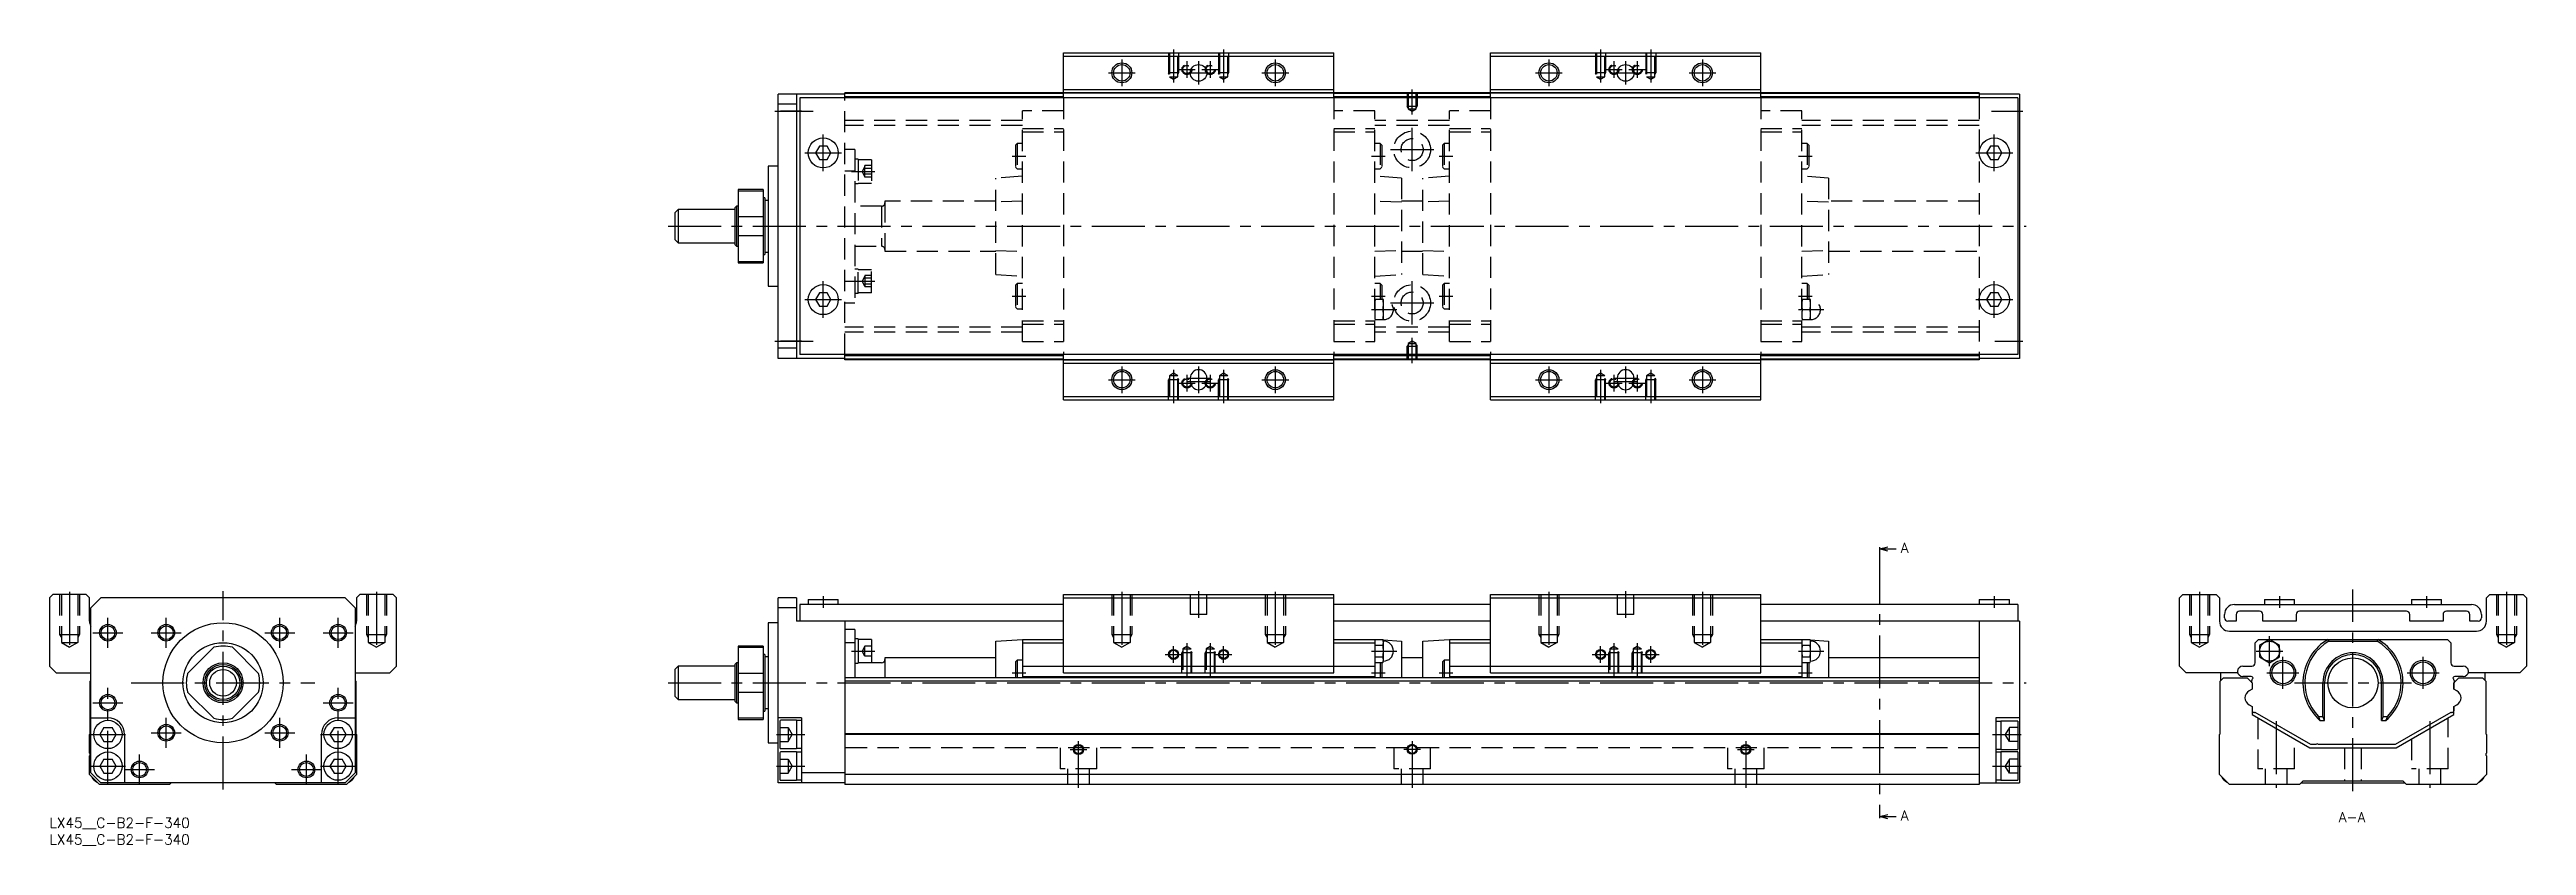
# Model space of a CAD drawing. Extents: x 0 to 742, y -8 to 230.
import ezdxf

# ---------------------------------------------------------------- set-up
doc = ezdxf.new("R2010")
doc.units = 0
doc.header["$LTSCALE"] = 0.5
doc.linetypes.add('CENTER', pattern=[50.8, 31.75, -6.35, 6.35, -6.35])
doc.linetypes.add('DASHED', pattern=[19.05, 12.7, -6.35])
for name, color, linetype in [('MSM_CENTER', 1, 'CENTER'), ('MSM_CONTINUOUS', 7, 'CONTINUOUS'), ('MSM_DASHED', 4, 'DASHED'), ('MSM_NARROW', 5, 'CONTINUOUS'), ('MSM_PART_NUMBER', 7, 'CONTINUOUS')]:
    doc.layers.add(name, color=color, linetype=linetype)
doc.styles.get("Standard").update_dxf_attribs({"font": 'txt.shx', "height": 3, "bigfont": 'bigfont.shx'})

# ---------------------------------------------------------------- blocks, each defined once
blk = doc.blocks.new('*U2')
at = {"layer": 'MSM_PART_NUMBER'}
blk.add_text('LX45__C-B2-F-340', height=3, dxfattribs=at).set_placement((0, -3))
blk = doc.blocks.new('*U3')
at = {"layer": 'MSM_PART_NUMBER'}
blk.add_text('LX45__C-B2-F-340', height=3, dxfattribs=at).set_placement((0, -8))

msp = doc.modelspace()

# ---------------------------------------------------------------- linework, layer by layer
at = {"layer": 'MSM_CENTER'}
for p, q in [((336.9, 230.38), (336.9, 220.47)), ((351.9, 230.38), (351.9, 220.47)), ((464.9, 230.38), (464.9, 220.47)), ((479.9, 230.38), (479.9, 220.47)), ((317.4, 223.38), (325.4, 223.38)), ((321.4, 227.38), (321.4, 219.38)), ((338.4, 224.38), (343.4, 224.38)), ((340.9, 226.88), (340.9, 221.88)), ((340.9, 223.38), (347.9, 223.38)), ((344.4, 226.88), (344.4, 219.88)), ((345.4, 224.38), (350.4, 224.38)), ((347.9, 226.88), (347.9, 221.88)), ((363.4, 223.38), (371.4, 223.38)), ((367.4, 227.38), (367.4, 219.38)), ((445.4, 223.38), (453.4, 223.38)), ((449.4, 227.38), (449.4, 219.38)), ((466.4, 224.38), (471.4, 224.38)), ((468.9, 226.88), (468.9, 221.88)), ((468.9, 223.38), (475.9, 223.38)), ((472.4, 226.88), (472.4, 219.88)), ((473.4, 224.38), (478.4, 224.38)), ((475.9, 226.88), (475.9, 221.88)), ((491.4, 223.38), (499.4, 223.38)), ((495.4, 227.38), (495.4, 219.38)), ((408.4, 210.87), (408.4, 218.38)), ((217.4, 211.88), (228.9, 211.88)), ((582.07, 211.88), (591.4, 211.88)), ((231.9, 193.88), (231.9, 204.88)), ((408.4, 193.88), (408.4, 206.88)), ((582.9, 193.88), (582.9, 204.88)), ((226.4, 199.38), (237.4, 199.38)), ((240.4, 193.83), (247.4, 193.83)), ((288.5, 198.38), (292.6, 198.38)), ((396.2, 198.38), (400.3, 198.38)), ((401.9, 200.38), (414.9, 200.38)), ((416.5, 198.38), (420.6, 198.38)), ((524.2, 198.38), (528.3, 198.38)), ((577.4, 199.38), (588.4, 199.38)), ((185.4, 177.38), (592.4, 177.38)), ((231.9, 149.88), (231.9, 160.88)), ((240.4, 160.92), (247.4, 160.92)), ((288.5, 156.38), (292.6, 156.38)), ((396.2, 156.38), (400.3, 156.38)), ((408.4, 147.88), (408.4, 160.88)), ((416.5, 156.38), (420.6, 156.38)), ((524.2, 156.38), (528.3, 156.38)), ((582.9, 149.88), (582.9, 160.88)), ((226.4, 155.38), (237.4, 155.38)), ((396.2, 152.38), (403.8, 152.38)), ((401.9, 154.38), (414.9, 154.38)), ((524.2, 152.38), (531.8, 152.38)), ((577.4, 155.38), (588.4, 155.38)), ((217.4, 142.88), (228.9, 142.88)), ((408.4, 136.38), (408.4, 143.89)), ((583.07, 142.88), (591.4, 142.88)), ((321.4, 135.38), (321.4, 127.38)), ((336.9, 134.29), (336.9, 124.38)), ((344.4, 135.38), (344.4, 127.38)), ((351.9, 134.29), (351.9, 124.38)), ((367.4, 135.38), (367.4, 127.38)), ((449.4, 135.38), (449.4, 127.38)), ((464.9, 134.29), (464.9, 124.38)), ((472.4, 135.38), (472.4, 127.38)), ((479.9, 134.29), (479.9, 124.38)), ((495.4, 135.38), (495.4, 127.38)), ((317.4, 131.38), (325.4, 131.38)), ((338.4, 130.38), (343.4, 130.38)), ((340.9, 132.88), (340.9, 127.88)), ((340.9, 131.88), (347.9, 131.88)), ((340.9, 130.88), (347.9, 130.88)), ((345.4, 130.38), (350.4, 130.38)), ((347.9, 132.88), (347.9, 127.88)), ((363.4, 131.38), (371.4, 131.38)), ((445.4, 131.38), (453.4, 131.38)), ((466.4, 130.38), (471.4, 130.38)), ((468.9, 132.88), (468.9, 127.88)), ((468.9, 131.88), (475.9, 131.88)), ((468.9, 130.88), (475.9, 130.88)), ((473.4, 130.38), (478.4, 130.38)), ((475.9, 132.88), (475.9, 127.88)), ((491.4, 131.38), (499.4, 131.38)), ((548.46, 80.12), (548.46, 0.88)), ((6, 67.76), (6, 50.18)), ((52, 8.5), (52, 68)), ((98, 67.76), (98, 50.18)), ((321.4, 67.76), (321.4, 50.18)), ((344.4, 68), (344.4, 60)), ((367.4, 67.76), (367.4, 50.18)), ((449.4, 67.76), (449.4, 50.18)), ((472.4, 68), (472.4, 60)), ((495.4, 67.76), (495.4, 50.18)), ((644.4, 67.74), (644.4, 50.16)), ((690.4, 7.98), (690.4, 68.48)), ((736.4, 67.74), (736.4, 50.16)), ((17.5, 51), (17.5, 60)), ((35, 51), (35, 60)), ((69, 51), (69, 60)), ((86.5, 51), (86.5, 60)), ((231.9, 66.5), (231.9, 63)), ((582.9, 66.5), (582.9, 63)), ((668.4, 66.48), (668.4, 62.98)), ((712.4, 66.48), (712.4, 62.98)), ((13, 55.5), (22, 55.5)), ((30.5, 55.5), (39.5, 55.5)), ((64.5, 55.5), (73.5, 55.5)), ((82, 55.5), (91, 55.5)), ((340.9, 52.41), (340.9, 42.5)), ((347.9, 52.41), (347.9, 42.5)), ((468.9, 52.41), (468.9, 42.5)), ((475.9, 52.41), (475.9, 42.5)), ((665.4, 45.52), (665.4, 54.44)), ((240.4, 50), (247.4, 50)), ((334.4, 49), (339.4, 49)), ((336.9, 46.5), (336.9, 51.5)), ((349.4, 49), (354.4, 49)), ((351.9, 46.5), (351.9, 51.5)), ((396.2, 50), (403.8, 50)), ((462.4, 49), (467.4, 49)), ((464.9, 46.5), (464.9, 51.5)), ((477.4, 49), (482.4, 49)), ((479.9, 46.5), (479.9, 51.5)), ((524.2, 50), (531.8, 50)), ((661.4, 49.98), (669.4, 49.98)), ((669.4, 38.68), (669.4, 48.28)), ((711.4, 38.68), (711.4, 48.28)), ((17.5, 10.25), (17.5, 39)), ((24.5, 40.5), (79.5, 40.5)), ((86.5, 10.25), (86.5, 39)), ((185.4, 40.5), (592.4, 40.5)), ((288.5, 43.5), (292.6, 43.5)), ((396.2, 43.5), (400.3, 43.5)), ((416.5, 43.5), (420.6, 43.5)), ((524.2, 43.5), (528.3, 43.5)), ((664.6, 43.48), (674.2, 43.48)), ((672.9, 40.48), (707.9, 40.48)), ((706.6, 43.48), (716.2, 43.48)), ((13, 34.5), (22, 34.5)), ((35, 21), (35, 30)), ((69, 21), (69, 30)), ((82, 34.5), (91, 34.5)), ((12.25, 25), (22.75, 25)), ((30.5, 25.5), (39.5, 25.5)), ((64.5, 25.5), (73.5, 25.5)), ((81.25, 25), (91.75, 25)), ((217.9, 25), (226.4, 25)), ((308.4, 9), (308.4, 23)), ((408.4, 23), (408.4, 9)), ((508.4, 23), (508.4, 9)), ((582.4, 25), (590.9, 25)), ((667.4, 28.95), (667.4, 8.98)), ((713.4, 28.95), (713.4, 8.98)), ((12.25, 15.5), (22.75, 15.5)), ((27, 10), (27, 19)), ((77, 10), (77, 19)), ((81.25, 15.5), (91.75, 15.5)), ((217.9, 15.5), (226.4, 15.5)), ((305.9, 20.5), (310.9, 20.5)), ((405.9, 20.55), (410.9, 20.55)), ((505.9, 20.5), (510.9, 20.5)), ((582.4, 15.5), (590.9, 15.5)), ((22.5, 14.5), (31.5, 14.5)), ((72.5, 14.5), (81.5, 14.5))]:
    msp.add_line(p, q, dxfattribs=at)
at = {"layer": 'MSM_CONTINUOUS'}
for p, q in [((303.9, 215.88), (303.9, 229.38)), ((303.9, 229.38), (384.9, 229.38)), ((303.9, 228.38), (384.9, 228.38)), ((384.9, 215.88), (384.9, 229.38)), ((431.9, 215.88), (431.9, 229.38)), ((431.9, 229.38), (512.9, 229.38)), ((431.9, 228.38), (512.9, 228.38)), ((512.9, 215.88), (512.9, 229.38)), ((238.4, 216.98), (218.4, 216.98)), ((218.4, 137.78), (218.4, 216.98)), ((223.9, 216.98), (223.9, 137.78)), ((589.9, 215.88), (224.9, 215.88)), ((224.9, 215.88), (224.9, 138.88)), ((578.4, 217.38), (238.4, 217.38)), ((238.4, 215.88), (238.4, 217.38)), ((303.9, 217.18), (238.4, 217.18)), ((303.9, 216.18), (238.4, 216.18)), ((303.9, 218.38), (384.9, 218.38)), ((303.9, 217.38), (384.9, 217.38)), ((431.9, 217.18), (384.9, 217.18)), ((431.9, 216.18), (384.9, 216.18)), ((431.9, 218.38), (512.9, 218.38)), ((431.9, 217.38), (512.9, 217.38)), ((578.4, 217.18), (512.9, 217.18)), ((578.4, 216.18), (512.9, 216.18)), ((578.4, 217.38), (578.4, 215.88)), ((590.4, 216.98), (578.4, 216.98)), ((589.9, 215.88), (589.9, 138.88)), ((590.4, 216.98), (590.4, 137.78)), ((223.9, 213.98), (218.4, 213.98)), ((230.74, 201.38), (229.59, 199.38)), ((233.05, 201.38), (230.74, 201.38)), ((234.2, 199.38), (233.05, 201.38)), ((581.74, 201.38), (580.59, 199.38)), ((584.05, 201.38), (581.74, 201.38)), ((585.2, 199.38), (584.05, 201.38)), ((215.4, 195.38), (215.4, 159.38)), ((218.4, 195.38), (215.4, 195.38)), ((229.59, 199.38), (230.74, 197.38)), ((230.74, 197.38), (233.05, 197.38)), ((233.05, 197.38), (234.2, 199.38)), ((580.59, 199.38), (581.74, 197.38)), ((581.74, 197.38), (584.05, 197.38)), ((584.05, 197.38), (585.2, 199.38)), ((213.9, 188.38), (206.4, 188.38)), ((206.4, 188.38), (206.4, 166.38)), ((206.4, 188.01), (213.9, 188.01)), ((213.9, 188.38), (213.9, 166.38)), ((214.4, 185.88), (213.9, 185.88)), ((214.4, 185.88), (214.4, 168.88)), ((188.4, 182.38), (187.4, 181.38)), ((187.4, 181.38), (187.4, 173.38)), ((188.4, 182.38), (188.4, 172.38)), ((205.4, 182.38), (188.4, 182.38)), ((205.9, 183.38), (205.4, 182.88)), ((205.4, 182.88), (205.4, 171.88)), ((205.9, 183.38), (205.9, 171.38)), ((206.4, 183.38), (205.9, 183.38)), ((213.9, 180.17), (206.4, 180.17)), ((215.4, 185.13), (214.4, 185.13)), ((187.4, 173.38), (188.4, 172.38)), ((188.4, 172.38), (205.4, 172.38)), ((205.4, 171.88), (205.9, 171.38)), ((205.9, 171.38), (206.4, 171.38)), ((206.4, 174.58), (213.9, 174.58)), ((213.9, 166.74), (206.4, 166.74)), ((206.4, 166.38), (213.9, 166.38)), ((213.9, 168.88), (214.4, 168.88)), ((214.4, 169.63), (215.4, 169.63)), ((215.4, 159.38), (218.4, 159.38)), ((230.74, 157.38), (229.59, 155.38)), ((233.05, 157.38), (230.74, 157.38)), ((234.2, 155.38), (233.05, 157.38)), ((581.74, 157.38), (580.59, 155.38)), ((584.05, 157.38), (581.74, 157.38)), ((585.2, 155.38), (584.05, 157.38)), ((229.59, 155.38), (230.74, 153.38)), ((230.74, 153.38), (233.05, 153.38)), ((233.05, 153.38), (234.2, 155.38)), ((580.59, 155.38), (581.74, 153.38)), ((581.74, 153.38), (584.05, 153.38)), ((584.05, 153.38), (585.2, 155.38)), ((223.9, 140.78), (218.4, 140.78)), ((238.4, 137.78), (218.4, 137.78)), ((589.9, 138.88), (224.9, 138.88)), ((238.4, 137.38), (238.4, 138.88)), ((303.9, 138.58), (238.4, 138.58)), ((303.9, 137.58), (238.4, 137.58)), ((578.4, 137.38), (238.4, 137.38)), ((303.9, 125.38), (303.9, 138.88)), ((303.9, 137.38), (384.9, 137.38)), ((303.9, 136.38), (384.9, 136.38)), ((384.9, 125.38), (384.9, 138.88)), ((431.9, 138.58), (384.9, 138.58)), ((431.9, 137.58), (384.9, 137.58)), ((431.9, 125.38), (431.9, 138.88)), ((431.9, 137.38), (512.9, 137.38)), ((431.9, 136.38), (512.9, 136.38)), ((512.9, 125.38), (512.9, 138.88)), ((578.4, 138.58), (512.9, 138.58)), ((578.4, 137.58), (512.9, 137.58)), ((578.4, 138.88), (578.4, 137.38)), ((590.4, 137.78), (578.4, 137.78)), ((303.9, 126.38), (384.9, 126.38)), ((341.9, 131.88), (341.9, 130.88)), ((346.9, 130.88), (346.9, 131.88)), ((431.9, 126.38), (512.9, 126.38)), ((469.9, 131.88), (469.9, 130.88)), ((474.9, 130.88), (474.9, 131.88)), ((303.9, 125.38), (384.9, 125.38)), ((431.9, 125.38), (512.9, 125.38)), ((548.46, 80.62), (550.96, 81.29)), ((548.46, 81.12), (548.46, 80.12)), ((548.46, 80.62), (553.46, 80.62)), ((550.96, 79.95), (548.46, 80.62)), ((1, 67), (0, 66)), ((11, 67), (1, 67)), ((12, 66), (11, 67)), ((93, 67), (92, 66)), ((103, 67), (93, 67)), ((104, 66), (103, 67)), ((303.9, 67), (384.9, 67)), ((303.9, 43.5), (303.9, 67)), ((384.9, 43.5), (384.9, 67)), ((431.9, 67), (512.9, 67)), ((431.9, 43.5), (431.9, 67)), ((512.9, 43.5), (512.9, 67)), ((638.4, 65.98), (639.4, 66.98)), ((639.4, 66.98), (649.4, 66.98)), ((649.4, 66.98), (650.4, 65.98)), ((730.4, 65.98), (731.4, 66.98)), ((731.4, 66.98), (741.4, 66.98)), ((741.4, 66.98), (742.4, 65.98)), ((0, 66), (0, 45.5)), ((12, 59), (12, 66)), ((15.4, 66), (12.4, 63)), ((12.4, 13.5), (12.4, 63)), ((88.6, 66), (15.4, 66)), ((91.6, 63), (88.6, 66)), ((91.6, 63), (91.6, 13.5)), ((92, 66), (92, 59)), ((104, 45.5), (104, 66)), ((223.9, 66), (218.4, 66)), ((218.4, 10.5), (218.4, 66)), ((223.9, 63), (218.4, 63)), ((223.9, 66), (223.9, 59)), ((224.9, 64), (224.9, 59)), ((303.9, 64), (224.9, 64)), ((227.4, 65.5), (227.4, 64)), ((227.4, 65.5), (236.4, 65.5)), ((236.4, 64), (236.4, 65.5)), ((303.9, 66), (384.9, 66)), ((431.9, 64), (384.9, 64)), ((431.9, 66), (512.9, 66)), ((589.9, 64), (512.9, 64)), ((578.4, 65.5), (578.4, 64)), ((578.4, 65.5), (587.4, 65.5)), ((587.4, 64), (587.4, 65.5)), ((589.9, 64), (589.9, 59)), ((638.4, 45.48), (638.4, 65.98)), ((650.4, 65.98), (650.4, 58.98)), ((651.9, 59.98), (651.9, 60.98)), ((654.9, 63.98), (725.9, 63.98)), ((655.4, 60.98), (655.4, 58.98)), ((662.4, 61.98), (656.4, 61.98)), ((663.4, 58.98), (663.4, 60.98)), ((663.9, 65.48), (672.9, 65.48)), ((663.9, 65.48), (663.9, 63.98)), ((672.9, 63.98), (672.9, 65.48)), ((673.4, 60.98), (673.4, 58.98)), ((706.4, 61.98), (674.4, 61.98)), ((707.4, 58.98), (707.4, 60.98)), ((707.9, 65.48), (716.9, 65.48)), ((707.9, 65.48), (707.9, 63.98)), ((716.9, 63.98), (716.9, 65.48)), ((717.4, 60.98), (717.4, 58.98)), ((724.4, 61.98), (718.4, 61.98)), ((725.4, 58.98), (725.4, 60.98)), ((728.9, 60.98), (728.9, 59.98)), ((730.4, 58.98), (730.4, 65.98)), ((742.4, 65.98), (742.4, 45.48)), ((218.4, 58.5), (215.4, 58.5)), ((215.4, 58.5), (215.4, 22.5)), ((303.9, 59), (223.9, 59)), ((238.4, 59), (238.4, 10)), ((241.4, 56.5), (238.4, 56.5)), ((241.4, 52.5), (238.4, 52.5)), ((241.4, 56.5), (241.4, 42)), ((242.4, 53.65), (241.4, 53.65)), ((242.4, 53.65), (242.4, 46.35)), ((246.4, 53.5), (242.4, 53.5)), ((246.4, 53.5), (246.4, 46.5)), ((283.6, 53), (291.6, 53.5)), ((283.6, 42), (283.6, 53)), ((291.6, 53.5), (303.9, 53.5)), ((291.6, 53.5), (291.6, 42)), ((291.6, 52.5), (303.9, 52.5)), ((431.9, 59), (384.9, 59)), ((384.9, 53.5), (397.2, 53.5)), ((384.9, 52.5), (397.2, 52.5)), ((397.2, 53.5), (397.77, 53.46)), ((397.2, 53.5), (397.2, 42)), ((397.32, 53.46), (397.2, 53)), ((397.2, 52.41), (397.2, 52.6)), ((397.32, 53.46), (399.67, 53.46)), ((399.8, 53), (399.67, 53.46)), ((399.7, 53.34), (405.2, 53)), ((399.8, 47), (399.8, 53)), ((405.2, 53), (405.2, 42)), ((411.6, 53), (419.6, 53.5)), ((411.6, 42), (411.6, 53)), ((419.6, 53.5), (431.9, 53.5)), ((419.6, 53.5), (419.6, 42)), ((419.6, 52.5), (431.9, 52.5)), ((590.4, 59), (512.9, 59)), ((512.9, 53.5), (525.2, 53.5)), ((512.9, 52.5), (525.2, 52.5)), ((525.2, 53.5), (525.77, 53.46)), ((525.2, 53.5), (525.2, 42)), ((525.32, 53.46), (525.2, 53)), ((525.2, 52.41), (525.2, 52.6)), ((525.32, 53.46), (527.67, 53.46)), ((527.8, 53), (527.67, 53.46)), ((527.7, 53.34), (533.2, 53)), ((527.8, 47), (527.8, 53)), ((533.2, 53), (533.2, 42)), ((578.4, 59), (578.4, 10)), ((590.4, 59), (590.4, 10.5)), ((655.4, 58.98), (652.9, 58.98)), ((653.4, 55.98), (727.4, 55.98)), ((661.05, 52.48), (662.05, 53.48)), ((661.05, 46.48), (661.05, 52.48)), ((662.05, 53.48), (718.75, 53.48)), ((665.4, 53.44), (662.4, 51.71)), ((673.4, 58.98), (663.4, 58.98)), ((668.4, 51.71), (665.4, 53.44)), ((682.91, 53.48), (683.16, 52.98)), ((683.16, 52.98), (697.63, 52.98)), ((697.63, 52.98), (697.88, 53.48)), ((717.4, 58.98), (707.4, 58.98)), ((718.75, 53.48), (719.75, 52.48)), ((719.75, 52.48), (719.75, 46.48)), ((727.9, 58.98), (725.4, 58.98)), ((0, 45.5), (2, 43.5)), ((41.36, 43.3), (49.2, 51.14)), ((54.8, 51.14), (62.64, 43.3)), ((102, 43.5), (104, 45.5)), ((188.4, 45.5), (187.4, 44.5)), ((205.4, 45.5), (188.4, 45.5)), ((188.4, 45.5), (188.4, 35.5)), ((205.9, 46.5), (205.4, 46)), ((205.4, 46), (205.4, 35)), ((206.4, 46.5), (205.9, 46.5)), ((205.9, 46.5), (205.9, 34.5)), ((213.9, 51.5), (206.4, 51.5)), ((206.4, 51.5), (206.4, 29.5)), ((206.4, 51.14), (213.9, 51.14)), ((213.9, 51.5), (213.9, 29.5)), ((214.4, 49), (213.9, 49)), ((214.4, 49), (214.4, 32)), ((215.4, 48.25), (214.4, 48.25)), ((241.4, 46.35), (242.4, 46.35)), ((249.4, 46.5), (242.4, 46.5)), ((250.4, 48), (250.4, 42)), ((283.6, 48), (250.4, 48)), ((290, 47.3), (289.5, 46.8)), ((289.5, 46.8), (289.5, 42)), ((291.6, 47.3), (290, 47.3)), ((290, 47.3), (290, 42)), ((291.6, 45.5), (397.2, 45.5)), ((397.2, 47), (397.32, 46.54)), ((397.32, 51.73), (399.67, 51.73)), ((397.32, 48.27), (399.67, 48.27)), ((397.32, 46.54), (399.67, 46.54)), ((398.8, 46.54), (398.8, 42)), ((399.3, 46.54), (399.3, 42)), ((399.67, 46.54), (399.8, 47)), ((411.6, 48), (405.2, 48)), ((418, 47.3), (417.5, 46.8)), ((417.5, 46.8), (417.5, 42)), ((419.6, 47.3), (418, 47.3)), ((418, 47.3), (418, 42)), ((419.6, 45.5), (525.2, 45.5)), ((525.2, 47), (525.32, 46.54)), ((525.32, 51.73), (527.67, 51.73)), ((525.32, 48.27), (527.67, 48.27)), ((525.32, 46.54), (527.67, 46.54)), ((526.8, 46.54), (526.8, 42)), ((527.3, 46.54), (527.3, 42)), ((527.67, 46.54), (527.8, 47)), ((578.4, 48), (533.2, 48)), ((640.4, 43.48), (638.4, 45.48)), ((657.35, 45.48), (660.05, 45.48)), ((662.4, 51.71), (662.4, 48.25)), ((662.4, 48.25), (665.4, 46.52)), ((665.4, 46.52), (668.4, 48.25)), ((668.4, 48.25), (668.4, 51.71)), ((720.75, 45.48), (723.45, 45.48)), ((742.4, 45.48), (740.4, 43.48)), ((2, 43.5), (12.4, 43.5)), ((12.2, 41), (12.4, 41.2)), ((12.2, 25.2), (12.2, 41)), ((49.2, 29.86), (41.36, 37.7)), ((62.64, 37.7), (54.8, 29.86)), ((91.6, 43.5), (102, 43.5)), ((91.6, 41.2), (91.8, 41)), ((91.8, 41), (91.8, 25.2)), ((187.4, 44.5), (187.4, 36.5)), ((213.9, 43.3), (206.4, 43.3)), ((206.4, 37.7), (213.9, 37.7)), ((578.4, 42), (238.4, 42)), ((578.4, 41), (238.4, 41)), ((291.6, 42.4), (397.2, 42.4)), ((303.9, 43.5), (384.9, 43.5)), ((419.6, 42.4), (525.2, 42.4)), ((431.9, 43.5), (512.9, 43.5)), ((655.86, 43.48), (640.4, 43.48)), ((650.6, 40.98), (651.6, 41.98)), ((650.6, 25.18), (650.6, 40.98)), ((650.8, 41.18), (650.8, 43.48)), ((651.6, 41.98), (658.65, 41.98)), ((659.65, 42.38), (657.35, 42.38)), ((658.65, 41.98), (660.15, 40.48)), ((658.65, 41.98), (660.15, 40.48)), ((660.15, 38.59), (659.25, 38.08)), ((660.1, 40.53), (660.1, 41.18)), ((660.15, 40.48), (660.15, 38.59)), ((681.4, 30.42), (681.4, 40.48)), ((681.9, 29.2), (681.9, 40.48)), ((698.9, 29.2), (698.9, 40.48)), ((699.4, 30.42), (699.4, 40.48)), ((720.65, 40.48), (722.15, 41.98)), ((720.7, 40.53), (720.65, 40.48)), ((720.65, 40.48), (720.65, 38.59)), ((720.65, 38.59), (720.65, 40.48)), ((721.54, 38.08), (720.65, 38.59)), ((720.7, 41.18), (720.7, 40.53)), ((723.45, 42.38), (721.15, 42.38)), ((722.15, 41.98), (729.2, 41.98)), ((740.4, 43.48), (724.93, 43.48)), ((729.2, 41.98), (730.2, 40.98)), ((730, 41.18), (730, 43.48)), ((730.2, 40.98), (730.2, 25.18)), ((12.4, 30), (17.5, 30)), ((86.5, 30), (91.6, 30)), ((187.4, 36.5), (188.4, 35.5)), ((188.4, 35.5), (205.4, 35.5)), ((205.4, 35), (205.9, 34.5)), ((205.9, 34.5), (206.4, 34.5)), ((213.9, 29.86), (206.4, 29.86)), ((213.9, 32), (214.4, 32)), ((214.4, 32.75), (215.4, 32.75)), ((225.4, 30), (218.4, 30)), ((225.4, 30), (225.4, 10.5)), ((583.4, 30), (583.4, 10.5)), ((590.4, 30), (583.4, 30)), ((659.25, 33.88), (660.15, 33.37)), ((660.15, 33.37), (660.15, 30.98)), ((660.15, 30.98), (677.47, 20.98)), ((661.1, 31.59), (660.9, 31.59)), ((677.73, 21.98), (661.1, 31.59)), ((680.03, 30.42), (681.4, 30.42)), ((681.9, 29.2), (681.4, 30.42)), ((699.4, 30.42), (698.9, 29.2)), ((699.4, 30.42), (700.76, 30.42)), ((719.7, 31.59), (703.06, 21.98)), ((703.32, 20.98), (720.65, 30.98)), ((719.9, 31.59), (719.7, 31.59)), ((720.65, 33.37), (721.54, 33.88)), ((720.65, 33.37), (720.65, 32.11)), ((720.65, 30.98), (720.65, 33.37)), ((12, 25), (12.2, 25.2)), ((12, 19.4), (12, 25)), ((16.27, 27.12), (15.05, 25)), ((15.05, 25), (16.27, 22.88)), ((16.27, 27.12), (18.73, 27.12)), ((16.27, 22.88), (18.73, 22.88)), ((19.95, 25), (18.73, 27.12)), ((18.73, 22.88), (19.95, 25)), ((22.5, 25), (22.5, 10.5)), ((81.5, 10.5), (81.5, 25)), ((85.27, 27.12), (84.05, 25)), ((84.05, 25), (85.27, 22.88)), ((85.27, 27.12), (87.73, 27.12)), ((85.27, 22.88), (87.73, 22.88)), ((88.95, 25), (87.73, 27.12)), ((87.73, 22.88), (88.95, 25)), ((91.8, 25.2), (92, 25)), ((92, 25), (92, 13)), ((206.4, 29.5), (213.9, 29.5)), ((215.4, 22.5), (218.4, 22.5)), ((218.9, 29), (218.9, 21)), ((223.9, 29.25), (219.15, 29.25)), ((223.9, 29.25), (223.9, 20.75)), ((225.4, 29.15), (223.9, 29.15)), ((578.4, 25.2), (238.4, 25.2)), ((578.4, 25), (238.4, 25)), ((584.9, 28.9), (583.4, 28.9)), ((589.9, 29), (584.9, 29)), ((584.9, 29), (584.9, 20.5)), ((589.9, 29), (589.9, 20.5)), ((650.4, 24.98), (650.6, 25.18)), ((650.4, 12.98), (650.4, 24.98)), ((680.51, 29.2), (681.9, 29.2)), ((698.9, 29.2), (700.28, 29.2)), ((730.2, 25.18), (730.4, 24.98)), ((730.4, 24.98), (730.4, 19.38)), ((12, 13), (12, 18.6)), ((16.27, 17.62), (15.05, 15.5)), ((15.05, 15.5), (16.27, 13.38)), ((16.27, 17.62), (18.73, 17.62)), ((19.95, 15.5), (18.73, 17.62)), ((18.73, 13.38), (19.95, 15.5)), ((85.27, 17.62), (84.05, 15.5)), ((84.05, 15.5), (85.27, 13.38)), ((85.27, 17.62), (87.73, 17.62)), ((88.95, 15.5), (87.73, 17.62)), ((87.73, 13.38), (88.95, 15.5)), ((218.9, 19.5), (218.9, 11.5)), ((219.15, 20.75), (223.9, 20.75)), ((223.9, 19.75), (219.15, 19.75)), ((223.9, 20.85), (225.4, 20.85)), ((223.9, 19.75), (223.9, 11.25)), ((225.4, 19.65), (223.9, 19.65)), ((583.4, 20.6), (584.9, 20.6)), ((584.9, 19.65), (583.4, 19.65)), ((584.9, 20.5), (589.9, 20.5)), ((589.9, 19.75), (584.9, 19.75)), ((584.9, 19.75), (584.9, 11.25)), ((589.9, 19.75), (589.9, 11.25)), ((677.47, 20.98), (703.32, 20.98)), ((679.25, 21.98), (677.73, 21.98)), ((703.06, 21.98), (680.05, 21.98)), ((730.4, 18.58), (730.4, 12.98)), ((15, 10), (12, 13)), ((15.4, 10.5), (12.4, 13.5)), ((36, 10), (15, 10)), ((88.6, 10.5), (15.4, 10.5)), ((16.27, 13.38), (18.73, 13.38)), ((36.5, 10.5), (36, 10)), ((68, 10), (67.5, 10.5)), ((89, 10), (68, 10)), ((85.27, 13.38), (87.73, 13.38)), ((91.6, 13.5), (88.6, 10.5)), ((92, 13), (89, 10)), ((238.4, 10.5), (218.4, 10.5)), ((219.15, 11.25), (223.9, 11.25)), ((223.9, 11.35), (225.4, 11.35)), ((238.4, 13.5), (225.4, 13.5)), ((578.4, 13), (238.4, 13)), ((578.4, 10), (238.4, 10)), ((578.4, 10.5), (590.4, 10.5)), ((583.4, 11.35), (584.9, 11.35)), ((584.9, 11.25), (589.9, 11.25)), ((653.4, 9.98), (650.4, 12.98)), ((674.4, 9.98), (653.4, 9.98)), ((675.4, 10.98), (674.4, 9.98)), ((674.9, 10.48), (705.9, 10.48)), ((705.4, 10.98), (675.4, 10.98)), ((706.4, 9.98), (705.4, 10.98)), ((727.4, 9.98), (706.4, 9.98)), ((730.4, 12.98), (727.4, 9.98)), ((548.46, 0.38), (550.96, 1.05)), ((548.46, 0.88), (548.46, -0.12)), ((548.46, 0.38), (553.46, 0.38)), ((550.96, -0.29), (548.46, 0.38))]:
    msp.add_line(p, q, dxfattribs=at)
for centre, radius in [((321.4, 223.38), 2.46), ((344.4, 223.38), 2.5), ((367.4, 223.38), 2.46), ((449.4, 223.38), 2.46), ((472.4, 223.38), 2.5), ((495.4, 223.38), 2.46), ((231.9, 199.38), 4.5), ((582.9, 199.38), 4.5), ((231.9, 155.38), 4.5), ((582.9, 155.38), 4.5), ((321.4, 131.38), 2.46), ((367.4, 131.38), 2.46), ((449.4, 131.38), 2.46), ((495.4, 131.38), 2.46), ((17.5, 55.5), 2.07), ((35, 55.5), 2.07), ((52, 40.5), 18), ((52, 40.5), 12), ((69, 55.5), 2.07), ((86.5, 55.5), 2.07), ((665.4, 49.98), 3), ((52, 40.5), 6), ((52, 40.5), 5.5), ((52, 40.5), 5), ((336.9, 49), 1.23), ((351.9, 49), 1.23), ((464.9, 49), 1.23), ((479.9, 49), 1.23), ((669.4, 43.48), 3.8), ((669.4, 43.48), 3.3), ((690.4, 40.48), 7.5), ((711.4, 43.48), 3.8), ((711.4, 43.48), 3.3), ((52, 40.5), 4), ((17.5, 34.5), 2.07), ((86.5, 34.5), 2.07), ((17.5, 25), 4.25), ((35, 25.5), 2.07), ((69, 25.5), 2.07), ((86.5, 25), 4.25), ((17.5, 15.5), 4.25), ((27, 14.5), 2.07), ((77, 14.5), 2.07), ((86.5, 15.5), 4.25), ((308.4, 20.5), 1.23), ((408.4, 20.55), 1.23), ((508.4, 20.5), 1.23)]:
    msp.add_circle(centre, radius, dxfattribs=at)
for centre, radius, start, end in [((344.4, 131.88), 2.5, 0, 180), ((472.4, 131.88), 2.5, 0, 180), ((344.4, 130.88), 2.5, 180, 0), ((472.4, 130.88), 2.5, 180, 0), ((654.9, 60.98), 3, 90, 180), ((652.9, 59.98), 1, 180, 270), ((656.4, 60.98), 1, 90, 180), ((662.4, 60.98), 1, 0, 90), ((674.4, 60.98), 1, 90, 180), ((706.4, 60.98), 1, 0, 90), ((718.4, 60.98), 1, 90, 180), ((724.4, 60.98), 1, 0, 90), ((725.9, 60.98), 3, 0, 90), ((727.9, 59.98), 1, 270, 0), ((15, 59), 3, 180, 209.92525), ((89, 59), 3, 330.07238, 0), ((400.5, 52.57), 3.31, 164.22771, 179.4294), ((400.5, 52.63), 3.31, 180.57378, 195.76911), ((396.49, 52.56), 3.31, 0.57378, 15.76911), ((396.49, 52.63), 3.31, 344.22771, 359.4294), ((399.8, 50), 3, 270, 90), ((528.5, 52.57), 3.31, 164.22771, 179.4294), ((528.5, 52.63), 3.31, 180.57378, 195.76911), ((524.49, 52.56), 3.31, 0.57378, 15.76911), ((524.49, 52.63), 3.31, 344.22771, 359.4294), ((527.8, 50), 3, 270, 90), ((653.4, 58.98), 3, 180, 270), ((690.4, 40.48), 15, 119.92643, 228.76392), ((690.4, 40.48), 14.44, 120.05097, 224.15139), ((690.4, 40.48), 14.44, 315.84861, 59.94903), ((690.4, 40.48), 15, 311.23608, 60.07357), ((727.4, 58.98), 3, 270, 0), ((52, 40.5), 11, 75.27264, 104.72736), ((249.4, 47.5), 1, 270, 0), ((410.08, 49.95), 12.89, 172.03062, 179.75617), ((410.65, 50.1), 13.46, 180.40698, 187.80623), ((400.5, 47.37), 3.31, 164.22771, 179.4294), ((400.5, 47.44), 3.31, 180.57378, 195.76911), ((386.9, 49.94), 12.89, 0.24521, 7.968), ((386.34, 50.1), 13.46, 352.19377, 359.59302), ((396.49, 47.37), 3.31, 0.57378, 15.76911), ((396.49, 47.43), 3.31, 344.22771, 359.4294), ((538.08, 49.95), 12.89, 172.03062, 179.75617), ((538.65, 50.1), 13.46, 180.40698, 187.80623), ((528.5, 47.37), 3.31, 164.22771, 179.4294), ((528.5, 47.44), 3.31, 180.57378, 195.76911), ((514.9, 49.94), 12.89, 0.24521, 7.968), ((514.34, 50.1), 13.46, 352.19377, 359.59302), ((524.49, 47.37), 3.31, 0.57378, 15.76911), ((524.49, 47.43), 3.31, 344.22771, 359.4294), ((657.35, 43.93), 1.55, 90, 270), ((660.05, 46.48), 1, 270, 0), ((690.4, 40.48), 9, 0, 180), ((690.4, 40.48), 8.5, 0, 180), ((720.75, 46.48), 1, 180, 270), ((723.45, 43.93), 1.55, 270, 90), ((52, 40.5), 11, 165.27264, 194.72736), ((52, 40.5), 11, 345.27264, 14.72736), ((660.55, 35.83), 2.6, 120.00003, 176.58933), ((659.65, 41.38), 1, 30.09191, 90), ((660.9, 41.18), 0.8, 118.74892, 180), ((721.15, 41.38), 1, 90, 149.90809), ((719.9, 41.18), 0.8, 0, 61.25108), ((720.24, 35.83), 2.6, 3.41067, 59.99996), ((17.5, 25), 5, 0, 90), ((52, 40.5), 11, 255.27264, 284.72736), ((86.5, 25), 5, 90, 180), ((660.55, 36.14), 2.6, 183.41067, 239.99996), ((660.9, 32.39), 0.8, 200.36413, 270), ((692.62, 34.6), 13.26, 198.36858, 204.03004), ((688.1, 34.63), 13.33, 335.98509, 341.61629), ((719.9, 32.39), 0.8, 270, 339.62763), ((720.24, 36.14), 2.6, 300.00004, 356.58933), ((219.15, 29), 0.25, 90, 180), ((11.7, 19), 0.5, 306.8699, 53.1301), ((219.15, 21), 0.25, 180, 270), ((219.15, 19.5), 0.25, 90, 180), ((679.65, 21.68), 0.5, 36.8699, 143.1301), ((730.7, 18.98), 0.5, 126.8699, 233.1301), ((15.4, 13.5), 3, 201.81505, 248.18495), ((88.6, 13.5), 3, 291.81368, 338.18632), ((219.15, 11.5), 0.25, 180, 270), ((653.8, 13.48), 3, 201.81368, 248.18632), ((727, 13.48), 3, 291.81505, 338.18495)]:
    msp.add_arc(centre, radius, start, end, dxfattribs=at)
at = {"layer": 'MSM_DASHED'}
for p, q in [((335.4, 229.38), (335.4, 223.38)), ((338.4, 223.38), (335.4, 223.38)), ((335.67, 222.91), (335.4, 223.38)), ((335.67, 229.38), (335.67, 222.18)), ((338.13, 222.18), (338.13, 229.38)), ((338.13, 222.91), (338.4, 223.38)), ((338.4, 229.38), (338.4, 223.38)), ((350.4, 229.38), (350.4, 223.38)), ((353.4, 223.38), (350.4, 223.38)), ((350.67, 222.91), (350.4, 223.38)), ((350.67, 229.38), (350.67, 222.18)), ((353.13, 222.18), (353.13, 229.38)), ((353.13, 222.91), (353.4, 223.38)), ((353.4, 229.38), (353.4, 223.38)), ((463.4, 229.38), (463.4, 223.38)), ((466.4, 223.38), (463.4, 223.38)), ((463.67, 222.91), (463.4, 223.38)), ((463.67, 229.38), (463.67, 222.18)), ((466.13, 222.18), (466.13, 229.38)), ((466.13, 222.91), (466.4, 223.38)), ((466.4, 229.38), (466.4, 223.38)), ((478.4, 229.38), (478.4, 223.38)), ((481.4, 223.38), (478.4, 223.38)), ((478.67, 222.91), (478.4, 223.38)), ((478.67, 229.38), (478.67, 222.18)), ((481.13, 222.18), (481.13, 229.38)), ((481.13, 222.91), (481.4, 223.38)), ((481.4, 229.38), (481.4, 223.38)), ((238.4, 138.88), (238.4, 215.88)), ((384.9, 217.38), (303.9, 217.38)), ((303.9, 215.88), (303.9, 138.88)), ((335.67, 222.18), (338.13, 222.18)), ((335.67, 222.18), (336.9, 221.47)), ((336.9, 221.47), (338.13, 222.18)), ((350.67, 222.18), (353.13, 222.18)), ((350.67, 222.18), (351.9, 221.47)), ((351.9, 221.47), (353.13, 222.18)), ((384.9, 215.88), (384.9, 138.88)), ((406.9, 217.38), (406.9, 213.38)), ((407.17, 217.38), (407.17, 212.58)), ((409.63, 212.58), (409.63, 217.38)), ((409.9, 217.38), (409.9, 213.38)), ((512.9, 217.38), (431.9, 217.38)), ((431.9, 215.88), (431.9, 138.88)), ((463.67, 222.18), (466.13, 222.18)), ((463.67, 222.18), (464.9, 221.47)), ((464.9, 221.47), (466.13, 222.18)), ((478.67, 222.18), (481.13, 222.18)), ((478.67, 222.18), (479.9, 221.47)), ((479.9, 221.47), (481.13, 222.18)), ((512.9, 215.88), (512.9, 138.88)), ((578.4, 215.88), (578.4, 138.88)), ((225.4, 211.88), (218.4, 211.88)), ((291.6, 209.13), (238.4, 209.13)), ((303.9, 211.98), (291.6, 211.98)), ((291.6, 142.78), (291.6, 211.98)), ((397.2, 211.98), (384.9, 211.98)), ((397.2, 142.78), (397.2, 211.98)), ((419.6, 209.13), (397.2, 209.13)), ((406.9, 213.38), (409.9, 213.38)), ((407.17, 212.91), (406.9, 213.38)), ((407.17, 212.58), (409.63, 212.58)), ((407.17, 212.58), (408.4, 211.87)), ((408.4, 211.87), (409.63, 212.58)), ((409.63, 212.91), (409.9, 213.38)), ((431.9, 211.98), (419.6, 211.98)), ((419.6, 142.78), (419.6, 211.98)), ((525.2, 211.98), (512.9, 211.98)), ((525.2, 142.78), (525.2, 211.98)), ((578.4, 209.13), (525.2, 209.13)), ((291.6, 207.63), (238.4, 207.63)), ((290, 202.18), (289.5, 201.68)), ((289.5, 201.68), (289.5, 195.08)), ((291.6, 202.18), (290, 202.18)), ((290, 202.18), (290, 194.58)), ((291.6, 206.73), (303.9, 206.73)), ((291.6, 205.73), (303.9, 205.73)), ((384.9, 206.73), (397.2, 206.73)), ((384.9, 205.73), (397.2, 205.73)), ((419.6, 207.63), (397.2, 207.63)), ((398.8, 202.18), (397.2, 202.18)), ((399.3, 201.68), (398.8, 202.18)), ((398.8, 202.18), (398.8, 194.58)), ((399.3, 201.68), (399.3, 195.08)), ((418, 202.18), (417.5, 201.68)), ((417.5, 201.68), (417.5, 195.08)), ((419.6, 202.18), (418, 202.18)), ((418, 202.18), (418, 194.58)), ((419.6, 206.73), (431.9, 206.73)), ((419.6, 205.73), (431.9, 205.73)), ((512.9, 206.73), (525.2, 206.73)), ((512.9, 205.73), (525.2, 205.73)), ((578.4, 207.63), (525.2, 207.63)), ((526.8, 202.18), (525.2, 202.18)), ((527.3, 201.68), (526.8, 202.18)), ((526.8, 202.18), (526.8, 194.58)), ((527.3, 201.68), (527.3, 195.08)), ((241.4, 200.38), (238.4, 200.38)), ((241.4, 193.9), (238.4, 193.9)), ((241.4, 200.38), (241.4, 154.38)), ((242.4, 197.48), (241.4, 197.48)), ((242.4, 197.48), (242.4, 190.18)), ((246.4, 197.33), (242.4, 197.33)), ((244.4, 195.33), (243.53, 193.83)), ((244.4, 192.33), (243.53, 193.83)), ((244.4, 192.1), (244.4, 195.56)), ((246.4, 195.56), (244.4, 195.56)), ((246.4, 194.7), (244.4, 194.7)), ((246.4, 197.33), (246.4, 190.33)), ((289.5, 195.08), (290, 194.58)), ((290, 194.58), (291.6, 194.58)), ((397.2, 194.58), (398.8, 194.58)), ((398.8, 194.58), (399.3, 195.08)), ((417.5, 195.08), (418, 194.58)), ((418, 194.58), (419.6, 194.58)), ((525.2, 194.58), (526.8, 194.58)), ((526.8, 194.58), (527.3, 195.08)), ((241.4, 190.18), (242.4, 190.18)), ((242.4, 190.33), (246.4, 190.33)), ((246.4, 192.96), (244.4, 192.96)), ((246.4, 192.1), (244.4, 192.1)), ((291.6, 192.38), (283.6, 191.82)), ((283.6, 162.93), (283.6, 191.82)), ((405.2, 191.82), (397.2, 192.38)), ((405.2, 191.82), (405.2, 162.93)), ((419.6, 192.38), (411.6, 191.82)), ((411.6, 162.93), (411.6, 191.82)), ((533.2, 191.82), (525.2, 192.38)), ((533.2, 191.82), (533.2, 162.93)), ((249.4, 183.38), (241.4, 183.38)), ((249.4, 183.38), (249.4, 171.38)), ((250.4, 184.88), (250.4, 169.88)), ((283.6, 184.88), (250.4, 184.88)), ((291.6, 184.86), (283.6, 184.61)), ((405.2, 184.61), (397.2, 184.86)), ((411.6, 184.88), (405.2, 184.88)), ((419.6, 184.86), (411.6, 184.61)), ((533.2, 184.61), (525.2, 184.86)), ((578.4, 184.88), (533.2, 184.88)), ((241.4, 171.38), (249.4, 171.38)), ((241.4, 164.57), (242.4, 164.57)), ((242.4, 157.27), (242.4, 164.57)), ((242.4, 164.42), (246.4, 164.42)), ((246.4, 157.42), (246.4, 164.42)), ((250.4, 169.88), (283.6, 169.88)), ((283.6, 170.14), (291.6, 169.89)), ((397.2, 169.89), (405.2, 170.14)), ((405.2, 169.88), (411.6, 169.88)), ((411.6, 170.14), (419.6, 169.89)), ((525.2, 169.89), (533.2, 170.14)), ((533.2, 169.88), (578.4, 169.88)), ((241.4, 160.85), (238.4, 160.85)), ((242.4, 157.27), (241.4, 157.27)), ((246.4, 157.42), (242.4, 157.42)), ((244.4, 162.42), (243.53, 160.92)), ((244.4, 159.42), (243.53, 160.92)), ((244.4, 162.65), (244.4, 159.19)), ((246.4, 162.65), (244.4, 162.65)), ((246.4, 161.79), (244.4, 161.79)), ((246.4, 160.05), (244.4, 160.05)), ((246.4, 159.19), (244.4, 159.19)), ((283.6, 162.93), (291.6, 162.38)), ((290, 160.18), (289.5, 159.68)), ((289.5, 159.68), (289.5, 153.08)), ((291.6, 160.18), (290, 160.18)), ((290, 160.18), (290, 152.58)), ((397.2, 162.38), (405.2, 162.93)), ((398.8, 160.18), (397.2, 160.18)), ((398.8, 160.18), (398.8, 155.38)), ((399.3, 159.68), (398.8, 160.18)), ((399.3, 159.68), (399.3, 155.38)), ((411.6, 162.93), (419.6, 162.38)), ((418, 160.18), (417.5, 159.68)), ((417.5, 159.68), (417.5, 153.08)), ((419.6, 160.18), (418, 160.18)), ((418, 160.18), (418, 152.58)), ((525.2, 162.38), (533.2, 162.93)), ((526.8, 160.18), (525.2, 160.18)), ((526.8, 160.18), (526.8, 155.38)), ((527.3, 159.68), (526.8, 160.18)), ((527.3, 159.68), (527.3, 155.38)), ((238.4, 154.38), (241.4, 154.38)), ((289.5, 153.08), (290, 152.58)), ((290, 152.58), (291.6, 152.58)), ((291.6, 149.03), (303.9, 149.03)), ((384.9, 149.03), (397.2, 149.03)), ((399.8, 155.38), (397.2, 155.38)), ((397.2, 149.38), (399.8, 149.38)), ((397.32, 152.38), (399.67, 152.38)), ((399.8, 149.38), (399.8, 155.38)), ((417.5, 153.08), (418, 152.58)), ((418, 152.58), (419.6, 152.58)), ((419.6, 149.03), (431.9, 149.03)), ((512.9, 149.03), (525.2, 149.03)), ((527.8, 155.38), (525.2, 155.38)), ((525.2, 149.38), (527.8, 149.38)), ((525.32, 152.38), (527.67, 152.38)), ((527.8, 149.38), (527.8, 155.38)), ((225.4, 142.88), (218.4, 142.88)), ((291.6, 147.13), (238.4, 147.13)), ((291.6, 145.63), (238.4, 145.63)), ((291.6, 148.03), (303.9, 148.03)), ((291.6, 142.78), (303.9, 142.78)), ((384.9, 148.03), (397.2, 148.03)), ((384.9, 142.78), (397.2, 142.78)), ((419.6, 147.13), (397.2, 147.13)), ((419.6, 145.63), (397.2, 145.63)), ((407.17, 141.84), (406.9, 141.38)), ((406.9, 141.38), (409.9, 141.38)), ((406.9, 137.38), (406.9, 141.38)), ((408.4, 142.89), (407.17, 142.18)), ((407.17, 142.18), (409.63, 142.18)), ((407.17, 142.18), (407.17, 137.38)), ((409.63, 142.18), (408.4, 142.89)), ((409.63, 137.38), (409.63, 142.18)), ((409.63, 141.84), (409.9, 141.38)), ((409.9, 137.38), (409.9, 141.38)), ((419.6, 148.03), (431.9, 148.03)), ((419.6, 142.78), (431.9, 142.78)), ((512.9, 148.03), (525.2, 148.03)), ((512.9, 142.78), (525.2, 142.78)), ((578.4, 147.13), (525.2, 147.13)), ((578.4, 145.63), (525.2, 145.63)), ((384.9, 137.38), (303.9, 137.38)), ((512.9, 137.38), (431.9, 137.38)), ((335.67, 131.84), (335.4, 131.38)), ((335.4, 125.38), (335.4, 131.38)), ((338.4, 131.38), (335.4, 131.38)), ((336.9, 133.29), (335.67, 132.58)), ((335.67, 132.58), (335.67, 125.38)), ((338.13, 132.58), (335.67, 132.58)), ((338.13, 132.58), (336.9, 133.29)), ((338.13, 125.38), (338.13, 132.58)), ((338.13, 131.84), (338.4, 131.38)), ((338.4, 125.38), (338.4, 131.38)), ((350.67, 131.84), (350.4, 131.38)), ((350.4, 125.38), (350.4, 131.38)), ((353.4, 131.38), (350.4, 131.38)), ((351.9, 133.29), (350.67, 132.58)), ((350.67, 132.58), (350.67, 125.38)), ((353.13, 132.58), (350.67, 132.58)), ((353.13, 132.58), (351.9, 133.29)), ((353.13, 125.38), (353.13, 132.58)), ((353.13, 131.84), (353.4, 131.38)), ((353.4, 125.38), (353.4, 131.38)), ((463.67, 131.84), (463.4, 131.38)), ((463.4, 125.38), (463.4, 131.38)), ((466.4, 131.38), (463.4, 131.38)), ((464.9, 133.29), (463.67, 132.58)), ((463.67, 132.58), (463.67, 125.38)), ((466.13, 132.58), (463.67, 132.58)), ((466.13, 132.58), (464.9, 133.29)), ((466.13, 125.38), (466.13, 132.58)), ((466.13, 131.84), (466.4, 131.38)), ((466.4, 125.38), (466.4, 131.38)), ((478.67, 131.84), (478.4, 131.38)), ((478.4, 125.38), (478.4, 131.38)), ((481.4, 131.38), (478.4, 131.38)), ((479.9, 133.29), (478.67, 132.58)), ((478.67, 132.58), (478.67, 125.38)), ((481.13, 132.58), (478.67, 132.58)), ((481.13, 132.58), (479.9, 133.29)), ((481.13, 125.38), (481.13, 132.58)), ((481.13, 131.84), (481.4, 131.38)), ((481.4, 125.38), (481.4, 131.38)), ((3, 67), (3, 55)), ((3.54, 67), (3.54, 52.6)), ((8.46, 67), (8.46, 52.6)), ((9, 67), (9, 55)), ((95, 67), (95, 55)), ((95.54, 67), (95.54, 52.6)), ((100.46, 67), (100.46, 52.6)), ((101, 67), (101, 55)), ((318.4, 67), (318.4, 55)), ((318.94, 67), (318.94, 52.6)), ((323.85, 67), (323.85, 52.6)), ((324.4, 67), (324.4, 55)), ((341.9, 67), (341.9, 61)), ((346.9, 61), (346.9, 67)), ((364.4, 67), (364.4, 55)), ((364.94, 67), (364.94, 52.6)), ((369.85, 67), (369.85, 52.6)), ((370.4, 67), (370.4, 55)), ((446.4, 67), (446.4, 55)), ((446.94, 67), (446.94, 52.6)), ((451.85, 67), (451.85, 52.6)), ((452.4, 67), (452.4, 55)), ((469.9, 67), (469.9, 61)), ((474.9, 61), (474.9, 67)), ((492.4, 67), (492.4, 55)), ((492.94, 67), (492.94, 52.6)), ((497.85, 67), (497.85, 52.6)), ((498.4, 67), (498.4, 55)), ((641.4, 66.98), (641.4, 54.98)), ((641.94, 66.98), (641.94, 52.58)), ((646.85, 66.98), (646.85, 52.58)), ((647.4, 66.98), (647.4, 54.98)), ((733.4, 66.98), (733.4, 54.98)), ((733.94, 66.98), (733.94, 52.58)), ((738.85, 66.98), (738.85, 52.58)), ((739.4, 66.98), (739.4, 54.98)), ((346.9, 61), (341.9, 61)), ((474.9, 61), (469.9, 61)), ((3, 55), (9, 55)), ((3, 55), (3.54, 54.06)), ((3.54, 52.6), (8.46, 52.6)), ((3.54, 52.6), (6, 51.18)), ((8.46, 52.6), (6, 51.18)), ((9, 55), (8.46, 54.06)), ((95, 55), (101, 55)), ((95, 55), (95.54, 54.06)), ((95.54, 52.6), (100.46, 52.6)), ((95.54, 52.6), (98, 51.18)), ((100.46, 52.6), (98, 51.18)), ((101, 55), (100.46, 54.06)), ((318.4, 55), (324.4, 55)), ((318.4, 55), (318.94, 54.06)), ((318.94, 52.6), (323.85, 52.6)), ((318.94, 52.6), (321.4, 51.18)), ((323.85, 52.6), (321.4, 51.18)), ((324.4, 55), (323.85, 54.06)), ((364.4, 55), (370.4, 55)), ((364.4, 55), (364.94, 54.06)), ((364.94, 52.6), (369.85, 52.6)), ((364.94, 52.6), (367.4, 51.18)), ((369.85, 52.6), (367.4, 51.18)), ((370.4, 55), (369.85, 54.06)), ((446.4, 55), (452.4, 55)), ((446.4, 55), (446.94, 54.06)), ((446.94, 52.6), (451.85, 52.6)), ((446.94, 52.6), (449.4, 51.18)), ((451.85, 52.6), (449.4, 51.18)), ((452.4, 55), (451.85, 54.06)), ((492.4, 55), (498.4, 55)), ((492.4, 55), (492.94, 54.06)), ((492.94, 52.6), (497.85, 52.6)), ((492.94, 52.6), (495.4, 51.18)), ((497.85, 52.6), (495.4, 51.18)), ((498.4, 55), (497.85, 54.06)), ((641.4, 54.98), (647.4, 54.98)), ((641.4, 54.98), (641.94, 54.04)), ((641.94, 52.58), (646.85, 52.58)), ((641.94, 52.58), (644.4, 51.16)), ((646.85, 52.58), (644.4, 51.16)), ((647.4, 54.98), (646.85, 54.04)), ((733.4, 54.98), (739.4, 54.98)), ((733.4, 54.98), (733.94, 54.04)), ((733.94, 52.58), (738.85, 52.58)), ((733.94, 52.58), (736.4, 51.16)), ((738.85, 52.58), (736.4, 51.16)), ((739.4, 54.98), (738.85, 54.04)), ((244.4, 51.5), (243.53, 50)), ((244.4, 48.5), (243.53, 50)), ((244.4, 48.5), (244.4, 51.5)), ((246.4, 51.5), (244.4, 51.5)), ((244.4, 50), (246.4, 50)), ((246.4, 48.5), (244.4, 48.5)), ((339.67, 49.97), (339.4, 49.5)), ((342.4, 49.5), (339.4, 49.5)), ((339.4, 43.5), (339.4, 49.5)), ((340.9, 51.41), (339.67, 50.7)), ((339.67, 50.7), (339.67, 43.5)), ((339.67, 50.7), (342.13, 50.7)), ((342.13, 50.7), (340.9, 51.41)), ((342.13, 43.5), (342.13, 50.7)), ((342.13, 49.97), (342.4, 49.5)), ((342.4, 43.5), (342.4, 49.5)), ((346.67, 49.97), (346.4, 49.5)), ((349.4, 49.5), (346.4, 49.5)), ((346.4, 43.5), (346.4, 49.5)), ((347.9, 51.41), (346.67, 50.7)), ((346.67, 50.7), (346.67, 43.5)), ((346.67, 50.7), (349.13, 50.7)), ((349.13, 50.7), (347.9, 51.41)), ((349.13, 43.5), (349.13, 50.7)), ((349.13, 49.97), (349.4, 49.5)), ((349.4, 43.5), (349.4, 49.5)), ((467.67, 49.97), (467.4, 49.5)), ((470.4, 49.5), (467.4, 49.5)), ((467.4, 43.5), (467.4, 49.5)), ((468.9, 51.41), (467.67, 50.7)), ((467.67, 50.7), (467.67, 43.5)), ((467.67, 50.7), (470.13, 50.7)), ((470.13, 50.7), (468.9, 51.41)), ((470.13, 43.5), (470.13, 50.7)), ((470.13, 49.97), (470.4, 49.5)), ((470.4, 43.5), (470.4, 49.5)), ((474.67, 49.97), (474.4, 49.5)), ((477.4, 49.5), (474.4, 49.5)), ((474.4, 43.5), (474.4, 49.5)), ((475.9, 51.41), (474.67, 50.7)), ((474.67, 50.7), (474.67, 43.5)), ((474.67, 50.7), (477.13, 50.7)), ((477.13, 50.7), (475.9, 51.41)), ((477.13, 43.5), (477.13, 50.7)), ((477.13, 49.97), (477.4, 49.5)), ((477.4, 43.5), (477.4, 49.5)), ((661.9, 29.97), (661.9, 14.68)), ((718.9, 14.68), (718.9, 29.97)), ((218.9, 27.12), (221.4, 27.12)), ((218.9, 25), (221.4, 25)), ((218.9, 22.88), (221.4, 22.88)), ((221.4, 27.12), (221.4, 22.88)), ((221.4, 27.12), (222.62, 25)), ((221.4, 22.88), (222.62, 25)), ((587.4, 27.12), (586.17, 25)), ((587.4, 22.88), (586.17, 25)), ((587.4, 22.88), (587.4, 27.12)), ((589.9, 27.12), (587.4, 27.12)), ((587.4, 25), (589.9, 25)), ((589.9, 22.88), (587.4, 22.88)), ((672.9, 14.68), (672.9, 23.62)), ((707.9, 23.62), (707.9, 14.68)), ((218.9, 17.62), (221.4, 17.62)), ((218.9, 15.5), (221.4, 15.5)), ((221.4, 17.62), (221.4, 13.38)), ((221.4, 17.62), (222.62, 15.5)), ((221.4, 13.38), (222.62, 15.5)), ((578.4, 21), (238.4, 21)), ((302.9, 21), (302.9, 14.7)), ((313.9, 14.7), (313.9, 21)), ((402.9, 21), (402.9, 14.7)), ((413.9, 14.7), (413.9, 21)), ((502.9, 21), (502.9, 14.7)), ((513.9, 14.7), (513.9, 21)), ((587.4, 17.62), (586.17, 15.5)), ((587.4, 13.38), (586.17, 15.5)), ((587.4, 13.38), (587.4, 17.62)), ((589.9, 17.62), (587.4, 17.62)), ((587.4, 15.5), (589.9, 15.5)), ((687.9, 20.98), (687.9, 10.98)), ((692.9, 20.98), (692.9, 10.98)), ((218.9, 13.38), (221.4, 13.38)), ((313.9, 14.7), (302.9, 14.7)), ((305.1, 14.7), (305.1, 10)), ((311.7, 10), (311.7, 14.7)), ((413.9, 14.7), (402.9, 14.7)), ((405.1, 14.7), (405.1, 10)), ((411.7, 10), (411.7, 14.7)), ((513.9, 14.7), (502.9, 14.7)), ((505.1, 14.7), (505.1, 10)), ((511.7, 10), (511.7, 14.7)), ((589.9, 13.38), (587.4, 13.38)), ((672.9, 14.68), (661.9, 14.68)), ((664.1, 14.68), (664.1, 9.98)), ((670.7, 9.98), (670.7, 14.68)), ((718.9, 14.68), (707.9, 14.68)), ((710.1, 14.68), (710.1, 9.98)), ((716.7, 9.98), (716.7, 14.68))]:
    msp.add_line(p, q, dxfattribs=at)
for centre, radius in [((340.9, 224.38), 1.5), ((340.9, 224.38), 1.23), ((347.9, 224.38), 1.5), ((347.9, 224.38), 1.23), ((468.9, 224.38), 1.5), ((468.9, 224.38), 1.23), ((475.9, 224.38), 1.5), ((475.9, 224.38), 1.23), ((408.4, 200.38), 5.5), ((408.4, 200.38), 3.3), ((408.4, 154.38), 5.5), ((408.4, 154.38), 3.3), ((340.9, 130.38), 1.5), ((340.9, 130.38), 1.23), ((347.9, 130.38), 1.5), ((347.9, 130.38), 1.23), ((468.9, 130.38), 1.5), ((468.9, 130.38), 1.23), ((475.9, 130.38), 1.5), ((475.9, 130.38), 1.23)]:
    msp.add_circle(centre, radius, dxfattribs=at)
for centre, radius, start, end in [((249.4, 184.38), 1, 270, 0), ((249.4, 170.38), 1, 0, 90), ((406.89, 153.83), 9.69, 170.8086, 179.713), ((406.89, 153.92), 9.7, 180.28862, 189.18978), ((406.89, 150.83), 9.69, 170.8086, 179.713), ((406.89, 150.92), 9.7, 180.28862, 189.18978), ((390.1, 153.83), 9.7, 0.28862, 9.18978), ((390.1, 153.92), 9.69, 350.8086, 359.713), ((390.1, 150.83), 9.7, 0.28862, 9.18978), ((390.1, 150.92), 9.69, 350.8086, 359.713), ((399.8, 152.38), 3, 270, 90), ((534.89, 153.83), 9.69, 170.8086, 179.713), ((534.89, 153.92), 9.7, 180.28862, 189.18978), ((534.89, 150.83), 9.69, 170.8086, 179.713), ((534.89, 150.92), 9.7, 180.28862, 189.18978), ((518.1, 153.83), 9.7, 0.28862, 9.18978), ((518.1, 153.92), 9.69, 350.8086, 359.713), ((518.1, 150.83), 9.7, 0.28862, 9.18978), ((518.1, 150.92), 9.69, 350.8086, 359.713), ((527.8, 152.38), 3, 270, 90)]:
    msp.add_arc(centre, radius, start, end, dxfattribs=at)
at = {"layer": 'MSM_NARROW'}
for centre, radius in [((321.4, 223.38), 3), ((367.4, 223.38), 3), ((449.4, 223.38), 3), ((495.4, 223.38), 3), ((321.4, 131.38), 3), ((367.4, 131.38), 3), ((449.4, 131.38), 3), ((495.4, 131.38), 3), ((17.5, 55.5), 2.5), ((35, 55.5), 2.5), ((69, 55.5), 2.5), ((86.5, 55.5), 2.5), ((336.9, 49), 1.5), ((351.9, 49), 1.5), ((464.9, 49), 1.5), ((479.9, 49), 1.5), ((17.5, 34.5), 2.5), ((86.5, 34.5), 2.5), ((35, 25.5), 2.5), ((69, 25.5), 2.5), ((27, 14.5), 2.5), ((77, 14.5), 2.5), ((308.4, 20.5), 1.5), ((408.4, 20.55), 1.5), ((508.4, 20.5), 1.5)]:
    msp.add_circle(centre, radius, dxfattribs=at)

# ---------------------------------------------------------------- block references
at = {"layer": 'MSM_CONTINUOUS'}
for name in ['*U2', '*U3']:
    msp.add_blockref(name, (0, 0), dxfattribs=at)

# ---------------------------------------------------------------- texts
at = {"layer": 'MSM_PART_NUMBER'}
for s, p in [('A', (554.87, 79.49)), ('A', (554.87, -0.75)), ('A-A', (686.13, -1.3))]:
    msp.add_text(s, height=3, dxfattribs=at).set_placement(p)

doc.saveas('drawing.dxf')
